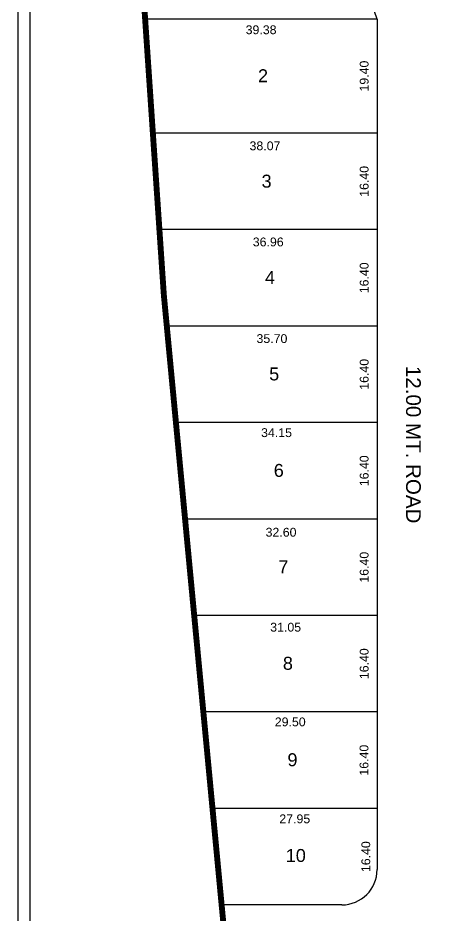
# Model space of a CAD drawing. Header units: metres. Extents: x -20425 to -20124, y -3531 to -2919.
# Drawn here: x -20424.8 to -20353.8, y -3223.7 to -3071.2 of the extents above; entities that cross this region are included whole.
import ezdxf
from ezdxf.enums import TextEntityAlignment as Align

# ---------------------------------------------------------------- set-up
doc = ezdxf.new("R2010")
doc.units = ezdxf.units.M
doc.header["$MEASUREMENT"] = 0
doc.header["$PDMODE"] = 32
doc.header["$PDSIZE"] = 1
for name, color, linetype in [('DIMENTION', 6, 'Continuous'), ('LAYER1', 6, 'Continuous'), ('TEXT', 7, 'Continuous')]:
    doc.layers.add(name, color=color, linetype=linetype)
doc.styles.add('ARIAL', font='arial.ttf', dxfattribs={"height": 1.5})
doc.dimstyles.new('Copy of STANDARD', dxfattribs={"dimtxt": 1.5, "dimasz": 0.5, "dimexe": 0.2, "dimexo": 0.3, "dimgap": 0.09, "dimtad": 0, "dimzin": 0, "dimdsep": 46, "dimtxsty": 'ARIAL', "dimblk1": 'OPEN', "dimblk2": 'OPEN', "dimsah": 1, "dimcen": 0.09, "dimse1": 1, "dimse2": 1, "dimsd1": 1, "dimsd2": 1, "dimadec": 0, "dimazin": 0, "dimtfac": 1, "dimtofl": 0, "dimtmove": 2, "dimatfit": 3, "dimldrblk": 'OPEN', "dimfxl": 0.2, "dimtolj": 1, "dimtzin": 0, "dimarcsym": 0})

# ---------------------------------------------------------------- blocks, each defined once
blk = doc.blocks.new('*D556')
at = {"layer": 'Defpoints', "color": 0, "linetype": 'Continuous', "transparency": 16777216}
for p in [(-20401.91, -3090.8), (-20363.84, -3090.8), (-20401.91, -3092.97)]:
    blk.add_point(p, dxfattribs=at)
at = {"layer": 'DIMENTION', "color": 0, "linetype": 'Continuous', "transparency": 16777216, "insert": (-20382.87, -3092.97), "char_height": 1.5, "attachment_point": 5, "style": 'ARIAL'}
blk.add_mtext('\\A1;38.07', dxfattribs=at)
blk = doc.blocks.new('_OPEN')
at = {"color": 0, "linetype": 'ByBlock'}
for p, q in [((-1, 0.17), (0, 0)), ((0, 0), (-1, -0.17)), ((0, 0), (-1, 0))]:
    blk.add_line(p, q, dxfattribs=at)
blk = doc.blocks.new('*D557')
at = {"layer": 'Defpoints', "color": 0, "linetype": 'Continuous', "transparency": 16777216}
for p in [(-20391.78, -3205.6), (-20363.84, -3205.6), (-20391.78, -3207.38)]:
    blk.add_point(p, dxfattribs=at)
at = {"layer": 'DIMENTION', "color": 0, "linetype": 'Continuous', "transparency": 16777216, "insert": (-20377.81, -3207.38), "char_height": 1.5, "attachment_point": 5, "style": 'ARIAL'}
blk.add_mtext('\\A1;27.95', dxfattribs=at)
blk = doc.blocks.new('*D558')
at = {"layer": 'Defpoints', "color": 0, "linetype": 'Continuous', "transparency": 16777216}
for p in [(-20366.05, -3189.2), (-20363.84, -3189.2), (-20363.84, -3205.6)]:
    blk.add_point(p, dxfattribs=at)
at = {"layer": 'DIMENTION', "color": 0, "linetype": 'Continuous', "transparency": 16777216, "insert": (-20366.05, -3197.4), "char_height": 1.5, "attachment_point": 5, "rotation": 90, "style": 'ARIAL'}
blk.add_mtext('\\A1;16.40', dxfattribs=at)
blk = doc.blocks.new('*D700')
at = {"layer": 'Defpoints', "color": 0, "linetype": 'Continuous', "transparency": 16777216}
for p in [(-20366.02, -3172.8), (-20363.84, -3172.8), (-20363.84, -3189.2)]:
    blk.add_point(p, dxfattribs=at)
at = {"layer": 'DIMENTION', "color": 0, "linetype": 'Continuous', "transparency": 16777216, "insert": (-20366.02, -3181), "char_height": 1.5, "attachment_point": 5, "rotation": 90, "style": 'ARIAL'}
blk.add_mtext('\\A1;16.40', dxfattribs=at)
blk = doc.blocks.new('*D701')
at = {"layer": 'Defpoints', "color": 0, "linetype": 'Continuous', "transparency": 16777216}
for p in [(-20366.02, -3156.4), (-20363.84, -3156.4), (-20363.84, -3172.8)]:
    blk.add_point(p, dxfattribs=at)
at = {"layer": 'DIMENTION', "color": 0, "linetype": 'Continuous', "transparency": 16777216, "insert": (-20366.02, -3164.6), "char_height": 1.5, "attachment_point": 5, "rotation": 90, "style": 'ARIAL'}
blk.add_mtext('\\A1;16.40', dxfattribs=at)
blk = doc.blocks.new('*D702')
at = {"layer": 'Defpoints', "color": 0, "linetype": 'Continuous', "transparency": 16777216}
for p in [(-20366.02, -3140), (-20363.84, -3140), (-20363.84, -3156.4)]:
    blk.add_point(p, dxfattribs=at)
at = {"layer": 'DIMENTION', "color": 0, "linetype": 'Continuous', "transparency": 16777216, "insert": (-20366.02, -3148.2), "char_height": 1.5, "attachment_point": 5, "rotation": 90, "style": 'ARIAL'}
blk.add_mtext('\\A1;16.40', dxfattribs=at)
blk = doc.blocks.new('*D703')
at = {"layer": 'Defpoints', "color": 0, "linetype": 'Continuous', "transparency": 16777216}
for p in [(-20366.02, -3123.6), (-20363.84, -3123.6), (-20363.84, -3140)]:
    blk.add_point(p, dxfattribs=at)
at = {"layer": 'DIMENTION', "color": 0, "linetype": 'Continuous', "transparency": 16777216, "insert": (-20366.02, -3131.8), "char_height": 1.5, "attachment_point": 5, "rotation": 90, "style": 'ARIAL'}
blk.add_mtext('\\A1;16.40', dxfattribs=at)
blk = doc.blocks.new('*D704')
at = {"layer": 'Defpoints', "color": 0, "linetype": 'Continuous', "transparency": 16777216}
for p in [(-20366.02, -3107.2), (-20363.84, -3107.2), (-20363.84, -3123.6)]:
    blk.add_point(p, dxfattribs=at)
at = {"layer": 'DIMENTION', "color": 0, "linetype": 'Continuous', "transparency": 16777216, "insert": (-20366.02, -3115.4), "char_height": 1.5, "attachment_point": 5, "rotation": 90, "style": 'ARIAL'}
blk.add_mtext('\\A1;16.40', dxfattribs=at)
blk = doc.blocks.new('*D705')
at = {"layer": 'Defpoints', "color": 0, "linetype": 'Continuous', "transparency": 16777216}
for p in [(-20366.02, -3090.8), (-20363.84, -3090.8), (-20363.84, -3107.2)]:
    blk.add_point(p, dxfattribs=at)
at = {"layer": 'DIMENTION', "color": 0, "linetype": 'Continuous', "transparency": 16777216, "insert": (-20366.02, -3099), "char_height": 1.5, "attachment_point": 5, "rotation": 90, "style": 'ARIAL'}
blk.add_mtext('\\A1;16.40', dxfattribs=at)
blk = doc.blocks.new('*D706')
at = {"layer": 'Defpoints', "color": 0, "linetype": 'Continuous', "transparency": 16777216}
for p in [(-20366.02, -3071.4), (-20363.84, -3071.4), (-20363.84, -3090.8)]:
    blk.add_point(p, dxfattribs=at)
at = {"layer": 'DIMENTION', "color": 0, "linetype": 'Continuous', "transparency": 16777216, "insert": (-20366.02, -3081.1), "char_height": 1.5, "attachment_point": 5, "rotation": 90, "style": 'ARIAL'}
blk.add_mtext('\\A1;19.40', dxfattribs=at)
blk = doc.blocks.new('*D707')
at = {"layer": 'Defpoints', "color": 0, "linetype": 'Continuous', "transparency": 16777216}
for p in [(-20400.79, -3107.2), (-20363.84, -3107.2), (-20400.79, -3109.31)]:
    blk.add_point(p, dxfattribs=at)
at = {"layer": 'DIMENTION', "color": 0, "linetype": 'Continuous', "transparency": 16777216, "insert": (-20382.32, -3109.31), "char_height": 1.5, "attachment_point": 5, "style": 'ARIAL'}
blk.add_mtext('\\A1;36.96', dxfattribs=at)
blk = doc.blocks.new('*D708')
at = {"layer": 'Defpoints', "color": 0, "linetype": 'Continuous', "transparency": 16777216}
for p in [(-20399.54, -3123.6), (-20363.84, -3123.6), (-20399.54, -3125.74)]:
    blk.add_point(p, dxfattribs=at)
at = {"layer": 'DIMENTION', "color": 0, "linetype": 'Continuous', "transparency": 16777216, "insert": (-20381.69, -3125.74), "char_height": 1.5, "attachment_point": 5, "style": 'ARIAL'}
blk.add_mtext('\\A1;35.70', dxfattribs=at)
blk = doc.blocks.new('*D709')
at = {"layer": 'Defpoints', "color": 0, "linetype": 'Continuous', "transparency": 16777216}
for p in [(-20397.99, -3140), (-20363.84, -3140), (-20397.99, -3141.73)]:
    blk.add_point(p, dxfattribs=at)
at = {"layer": 'DIMENTION', "color": 0, "linetype": 'Continuous', "transparency": 16777216, "insert": (-20380.91, -3141.73), "char_height": 1.5, "attachment_point": 5, "style": 'ARIAL'}
blk.add_mtext('\\A1;34.15', dxfattribs=at)
blk = doc.blocks.new('*D710')
at = {"layer": 'Defpoints', "color": 0, "linetype": 'Continuous', "transparency": 16777216}
for p in [(-20396.44, -3156.4), (-20363.84, -3156.4), (-20396.44, -3158.66)]:
    blk.add_point(p, dxfattribs=at)
at = {"layer": 'DIMENTION', "color": 0, "linetype": 'Continuous', "transparency": 16777216, "insert": (-20380.14, -3158.66), "char_height": 1.5, "attachment_point": 5, "style": 'ARIAL'}
blk.add_mtext('\\A1;32.60', dxfattribs=at)
blk = doc.blocks.new('*D711')
at = {"layer": 'Defpoints', "color": 0, "linetype": 'Continuous', "transparency": 16777216}
for p in [(-20394.89, -3172.8), (-20363.84, -3172.8), (-20394.89, -3174.8)]:
    blk.add_point(p, dxfattribs=at)
at = {"layer": 'DIMENTION', "color": 0, "linetype": 'Continuous', "transparency": 16777216, "insert": (-20379.36, -3174.8), "char_height": 1.5, "attachment_point": 5, "style": 'ARIAL'}
blk.add_mtext('\\A1;31.05', dxfattribs=at)
blk = doc.blocks.new('*D712')
at = {"layer": 'Defpoints', "color": 0, "linetype": 'Continuous', "transparency": 16777216}
for p in [(-20393.33, -3189.2), (-20363.84, -3189.2), (-20393.33, -3190.9)]:
    blk.add_point(p, dxfattribs=at)
at = {"layer": 'DIMENTION', "color": 0, "linetype": 'Continuous', "transparency": 16777216, "insert": (-20378.58, -3190.9), "char_height": 1.5, "attachment_point": 5, "style": 'ARIAL'}
blk.add_mtext('\\A1;29.50', dxfattribs=at)
blk = doc.blocks.new('*D713')
at = {"layer": 'Defpoints', "color": 0, "linetype": 'Continuous', "transparency": 16777216}
for p in [(-20363.84, -3205.6), (-20365.74, -3222), (-20363.84, -3222)]:
    blk.add_point(p, dxfattribs=at)
at = {"layer": 'DIMENTION', "color": 0, "linetype": 'Continuous', "transparency": 16777216, "insert": (-20365.74, -3213.8), "char_height": 1.5, "attachment_point": 5, "rotation": 90, "style": 'ARIAL'}
blk.add_mtext('\\A1;16.40', dxfattribs=at)
blk = doc.blocks.new('*D593')
at = {"layer": 'Defpoints', "color": 0, "linetype": 'Continuous', "transparency": 16777216}
for p in [(-20371.92, -3054.04), (-20370.06, -3053.4), (-20363.84, -3071.4)]:
    blk.add_point(p, dxfattribs=at)
at = {"layer": 'DIMENTION', "color": 0, "linetype": 'Continuous', "transparency": 16777216, "insert": (-20368.81, -3063.04), "char_height": 1.5, "attachment_point": 5, "rotation": 289.0775, "style": 'ARIAL'}
blk.add_mtext('\\A1;19.05', dxfattribs=at)
blk = doc.blocks.new('*D594')
at = {"layer": 'Defpoints', "color": 0, "linetype": 'Continuous', "transparency": 16777216}
for p in [(-20403.22, -3071.4), (-20363.84, -3071.4), (-20403.22, -3073.24)]:
    blk.add_point(p, dxfattribs=at)
at = {"layer": 'DIMENTION', "color": 0, "linetype": 'Continuous', "transparency": 16777216, "insert": (-20383.53, -3073.24), "char_height": 1.5, "attachment_point": 5, "style": 'ARIAL'}
blk.add_mtext('\\A1;39.38', dxfattribs=at)

msp = doc.modelspace()

# ---------------------------------------------------------------- linework, layer by layer
at = {"layer": 'DIMENTION', "color": 0, "linetype": 'Continuous'}
for p, q in [((-20363.836, -3071.401), (-20363.836, -3216.001)), ((-20369.836, -3222.001), (-20390.23, -3222.001))]:
    msp.add_line(p, q, dxfattribs=at)
for points in [[(-20424.811, -3531.341), (-20124.449, -3531.341), (-20124.449, -2918.531), (-20424.811, -2918.531)], [(-20422.811, -3529.341), (-20126.449, -3529.341), (-20126.449, -2920.531), (-20422.811, -2920.531)]]:
    msp.add_lwpolyline(points, close=True, dxfattribs=at)
at = {"layer": 'DIMENTION', "color": 1, "linetype": 'Continuous', "const_width": 1}
msp.add_lwpolyline([(-20200.336, -3114.401), (-20198.383, -3103.183), (-20188.602, -3067.25), (-20186.137, -3062.401), (-20186.137, -3062.401), (-20181.429, -3053.138), (-20215.373, -2928.562), (-20215.373, -2928.562), (-20280.161, -2939.474), (-20308.053, -2954.902), (-20337.174, -2960.266), (-20370.873, -2962.89), (-20388.704, -2974.496), (-20392.97, -2978.16), (-20408.868, -2987.995), (-20400.042, -3118.314), (-20387.876, -3246.877), (-20389.246, -3311.003), (-20390.617, -3375.129), (-20389.471, -3521.815), (-20202.637, -3521.815), (-20200.336, -3475.953), (-20200.336, -3383.109), (-20200.336, -3335.901)], close=True, dxfattribs=at)
at = {"layer": 'DIMENTION', "color": 0, "linetype": 'Continuous'}
for points in [[(-20363.836, -3071.401), (-20395.534, -2979.746)], [(-20363.836, -3071.401), (-20403.219, -3071.401)], [(-20363.836, -3090.801), (-20401.905, -3090.801)], [(-20363.836, -3107.201), (-20400.794, -3107.201)], [(-20363.836, -3123.601), (-20399.541, -3123.601)], [(-20363.836, -3123.601), (-20399.541, -3123.601)], [(-20363.836, -3140.001), (-20397.989, -3140.001)], [(-20363.836, -3156.401), (-20396.437, -3156.401)], [(-20363.836, -3172.801), (-20394.885, -3172.801)], [(-20363.836, -3189.201), (-20393.334, -3189.201)], [(-20363.836, -3205.601), (-20391.782, -3205.601)]]:
    msp.add_lwpolyline(points, dxfattribs=at)
msp.add_arc((-20369.836, -3216.001), 6, 270, 0, dxfattribs=at)

# ---------------------------------------------------------------- texts
at = {"layer": 'LAYER1', "color": 0, "linetype": 'Continuous', "style": 'ARIAL'}
msp.add_text('12.00 MT. ROAD', height=2.5, rotation=270, dxfattribs=at).set_placement((-20358.913, -3130.369))
at = {"layer": 'TEXT', "linetype": 'Continuous', "style": 'ARIAL'}
for s, p in [('2', (-20383.201, -3081.046)), ('3', (-20382.594, -3098.961)), ('4', (-20382.028, -3115.355)), ('5', (-20381.304, -3131.74)), ('6', (-20380.528, -3148.138)), ('7', (-20379.752, -3164.534)), ('8', (-20378.976, -3180.931)), ('9', (-20378.201, -3197.327)), ('10', (-20377.641, -3213.601))]:
    msp.add_text(s, height=2.2, dxfattribs=at).set_placement(p, align=Align.MIDDLE_CENTER)

# ---------------------------------------------------------------- dimensions: what is measured, and where the dimension line sits
at = {"layer": 'DIMENTION', "linetype": 'Continuous'}
for p1, p2, distance, picture, middle in [((-20363.836, -3071.401), (-20370.062, -3053.401), 1.969, '*D593', (-20368.81, -3063.045)), ((-20363.836, -3071.401), (-20403.219, -3071.401), 1.843, '*D594', (-20383.528, -3073.244)), ((-20363.836, -3090.801), (-20401.905, -3090.801), 2.171, '*D556', (-20382.871, -3092.972)), ((-20363.836, -3107.201), (-20400.794, -3107.201), 2.111, '*D707', (-20382.315, -3109.312)), ((-20363.8365, -3123.6011), (-20399.5412, -3123.6011), 2.14, '*D708', (-20381.6888, -3125.7411)), ((-20363.836, -3140.001), (-20397.989, -3140.001), 1.725, '*D709', (-20380.913, -3141.726)), ((-20363.836, -3156.401), (-20396.437, -3156.401), 2.262, '*D710', (-20380.137, -3158.663)), ((-20363.836, -3172.801), (-20394.885, -3172.801), 1.999, '*D711', (-20379.361, -3174.8)), ((-20363.836, -3189.201), (-20363.836, -3172.801), 2.179, '*D700', (-20366.016, -3181.001)), ((-20363.836, -3189.201), (-20393.334, -3189.201), 1.702, '*D712', (-20378.585, -3190.903)), ((-20363.836, -3205.601), (-20363.836, -3189.201), 2.212, '*D558', (-20366.049, -3197.401)), ((-20363.836, -3205.601), (-20391.782, -3205.601), 1.776, '*D557', (-20377.809, -3207.377)), ((-20363.836, -3205.601), (-20363.836, -3222.001), -1.908, '*D713', (-20365.744, -3213.801))]:
    dim = msp.add_aligned_dim(p1=p1, p2=p2, distance=distance, dimstyle='Copy of STANDARD', override={"dimscale": 1, "dimfxl": 0.18}, dxfattribs=at)
    dim.commit()
    dim.dimension.update_dxf_attribs({"geometry": picture, "text_midpoint": middle})
for base, p1, p2, picture, middle in [((-20366.016, -3071.401), (-20363.836, -3090.801), (-20363.836, -3071.401), '*D706', (-20366.016, -3081.101)), ((-20366.016, -3090.801), (-20363.836, -3107.201), (-20363.836, -3090.801), '*D705', (-20366.016, -3099.001)), ((-20366.016, -3107.201), (-20363.836, -3123.601), (-20363.836, -3107.201), '*D704', (-20366.016, -3115.401)), ((-20366.016, -3123.601), (-20363.836, -3140.001), (-20363.836, -3123.601), '*D703', (-20366.016, -3131.801)), ((-20366.016, -3140.001), (-20363.836, -3156.401), (-20363.836, -3140.001), '*D702', (-20366.016, -3148.201)), ((-20366.016, -3156.401), (-20363.836, -3172.801), (-20363.836, -3156.401), '*D701', (-20366.016, -3164.601))]:
    dim = msp.add_linear_dim(base=base, p1=p1, p2=p2, angle=270, dimstyle='Copy of STANDARD', override={"dimscale": 1, "dimtmove": 1, "dimfxl": 0.18}, dxfattribs=at)
    dim.commit()
    dim.dimension.update_dxf_attribs({"geometry": picture, "text_midpoint": middle})

doc.saveas('drawing.dxf')
